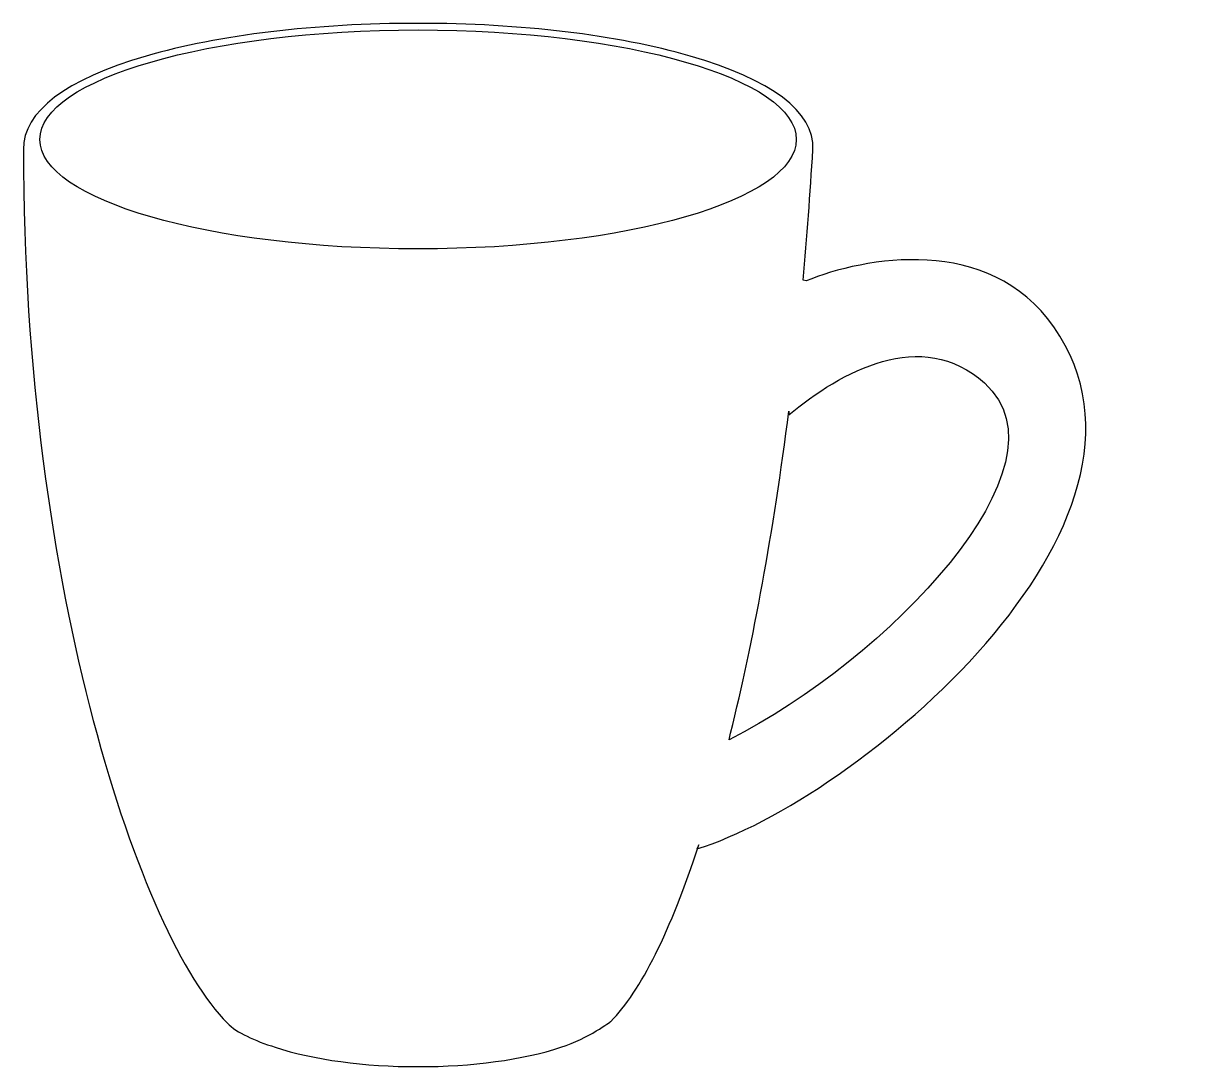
# Model space of a CAD drawing. Header units: centimetres. Extents: x -10.8 to 13, y -10.6 to 10.6.
import ezdxf

# ---------------------------------------------------------------- set-up
doc = ezdxf.new("R2010")
doc.units = ezdxf.units.CM
doc.header["$MEASUREMENT"] = 0
doc.layers.add('Camada 1', color=7, linetype='Continuous')

msp = doc.modelspace()

# ---------------------------------------------------------------- linework, layer by layer
at = {"layer": 'Camada 1'}
for points, knots in [([(2.93903, -6.11194), (2.36838, -7.8561), (1.75047, -9.09954), (1.14418, -9.70578), (1.14418, -9.70578), (1.14418, -9.70578), (0.69275, -10.05045), (0.13024, -10.23368), (0.13024, -10.23368), (-0.64978, -10.48826), (-1.68321, -10.62815), (-2.78041, -10.62815), (-2.78041, -10.62815), (-2.78041, -10.62815), (-2.78041, -10.62815), (-2.78041, -10.62815), (-2.78041, -10.62815), (-3.87735, -10.62815), (-4.91102, -10.48826), (-5.69088, -10.23368), (-5.69088, -10.23368), (-6.12035, -10.09356), (-6.46399, -9.9429), (-6.66957, -9.73722), (-6.66957, -9.73722), (-8.41136, -7.99535), (-10.82226, -0.97945), (-10.82226, 8.06023), (-10.82226, 8.06023), (-10.82226, 8.83078), (-9.95744, 9.48829), (-8.32192, 9.96171), (-8.32192, 9.96171), (-6.83714, 10.39152), (-4.86906, 10.62817), (-2.78041, 10.62817), (-2.78041, 10.62817), (-0.69174, 10.62817), (1.27631, 10.39153), (2.7611, 9.96174), (2.7611, 9.96174), (4.39686, 9.48832), (5.30737, 8.82943), (5.26152, 8.06026), (5.26152, 8.06026), (5.20733, 7.15155), (5.13997, 6.26337), (5.06086, 5.399), (5.06086, 5.399), (5.06086, 5.399), (5.12235, 5.37905), (5.12235, 5.37905), (5.12235, 5.37905), (6.30006, 5.86363), (8.84919, 6.34171), (10.17034, 4.4429), (10.17034, 4.4429), (12.95693, 0.43827), (6.10459, -5.21063), (2.89718, -6.1933), (2.89718, -6.1933), (2.89718, -6.1933), (2.93903, -6.11194), (2.93903, -6.11194)], [0, 0, 0, 0, 0.05882353, 0.05882353, 0.05882353, 0.05882353, 0.11764706, 0.11764706, 0.11764706, 0.11764706, 0.17647059, 0.17647059, 0.17647059, 0.17647059, 0.23529412, 0.23529412, 0.23529412, 0.23529412, 0.29411765, 0.29411765, 0.29411765, 0.29411765, 0.35294118, 0.35294118, 0.35294118, 0.35294118, 0.41176471, 0.41176471, 0.41176471, 0.41176471, 0.47058824, 0.47058824, 0.47058824, 0.47058824, 0.52941176, 0.52941176, 0.52941176, 0.52941176, 0.58823529, 0.58823529, 0.58823529, 0.58823529, 0.64705882, 0.64705882, 0.64705882, 0.64705882, 0.70588235, 0.70588235, 0.70588235, 0.70588235, 0.76470588, 0.76470588, 0.76470588, 0.76470588, 0.82352941, 0.82352941, 0.82352941, 0.82352941, 0.88235294, 0.88235294, 0.88235294, 0.88235294, 1, 1, 1, 1]), ([(-2.78041, 10.49312), (-7.03523, 10.49312), (-10.48444, 9.49466), (-10.48444, 8.26295), (-10.48444, 8.26295), (-10.48444, 7.03118), (-7.0352, 6.0328), (-2.78041, 6.0328), (-2.78041, 6.0328), (1.47446, 6.0328), (4.92365, 7.03115), (4.92365, 8.26295), (4.92365, 8.26295), (4.92364, 9.49467), (1.47448, 10.49312), (-2.78041, 10.49312)], [0, 0, 0, 0, 0.2, 0.2, 0.2, 0.2, 0.4, 0.4, 0.4, 0.4, 0.6, 0.6, 0.6, 0.6, 1, 1, 1, 1]), ([(4.77074, 2.72956), (4.45779, 0.25531), (4.04927, -1.96396), (3.58583, -3.83406), (3.58583, -3.83406), (3.58583, -3.83406), (3.55768, -3.96749), (3.55768, -3.96749), (3.55768, -3.96749), (6.75472, -2.34948), (10.6243, 1.62683), (8.75717, 3.30064), (8.75717, 3.30064), (7.47423, 4.45076), (5.83453, 3.53308), (4.7713, 2.65101), (4.7713, 2.65101), (4.7713, 2.65101), (4.77074, 2.72956), (4.77074, 2.72956)], [0, 0, 0, 0, 0.16666667, 0.16666667, 0.16666667, 0.16666667, 0.33333333, 0.33333333, 0.33333333, 0.33333333, 0.5, 0.5, 0.5, 0.5, 0.66666667, 0.66666667, 0.66666667, 0.66666667, 1, 1, 1, 1])]:
    msp.add_open_spline(points, degree=3, knots=knots, dxfattribs=at)

doc.saveas('drawing.dxf')
